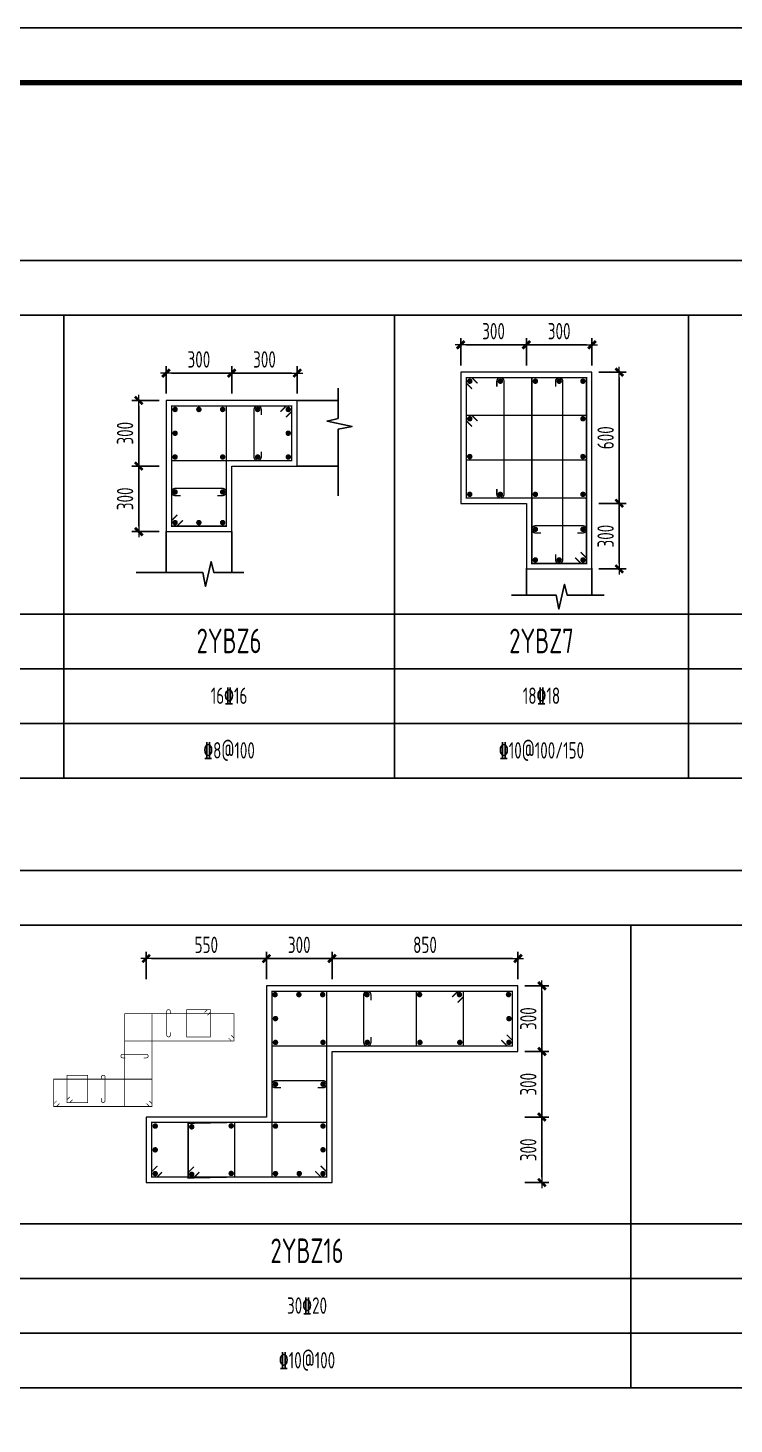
# Model space of a CAD drawing. Extents: x 292423 to 376523, y 106557 to 361882.
# Drawn here: x 348001 to 360918, y 271032 to 296574 of the extents above; entities that cross this region are included whole.
import ezdxf
from ezdxf.enums import TextEntityAlignment as Align

# ---------------------------------------------------------------- set-up
doc = ezdxf.new("R2010")
doc.units = 0
doc.header["$LTSCALE"] = 1000
doc.layers.get('0').update_dxf_attribs({"linetype": 'CONTINUOUS'})
doc.layers.get('Defpoints').update_dxf_attribs({"linetype": 'CONTINUOUS'})
for name, color, linetype in [('1508', 2, 'CONTINUOUS'), ('TAB', 7, 'CONTINUOUS'), ('THIN', 7, 'CONTINUOUS'), ('tk', 7, 'CONTINUOUS')]:
    doc.layers.add(name, color=color, linetype=linetype)
for name, color, linetype, lineweight in [('REIN', 6, 'CONTINUOUS', 18), ('Z-柱大样外框', 7, 'ByLayer', 18), ('Z-详图标注', 3, 'CONTINUOUS', 18)]:
    doc.layers.add(name, color=color, linetype=linetype, lineweight=lineweight)
doc.styles.get("Standard").update_dxf_attribs({"font": 'tssdeng.shx', "width": 0.7, "bigfont": 'tssdchn.shx'})
doc.styles.add('TCCAD_Dimension', font='Tssdeng.shx', dxfattribs={"width": 0.7, "bigfont": 'tssdchn.shx'})
doc.dimstyles.new('TCCAD_25_100', dxfattribs={"dimtxt": 300, "dimasz": 100, "dimexe": 125, "dimexo": 125, "dimgap": 100, "dimtad": 1, "dimdec": 0, "dimlfac": 0.25, "dimzin": 0, "dimdsep": 46, "dimtxsty": 'TCCAD_Dimension', "dimblk": '_TCDBK25_100', "dimcen": 0, "dimclrt": 7, "dimadec": 0, "dimazin": 0, "dimtfac": 1, "dimtdec": 0, "dimtix": 1, "dimtmove": 2, "dimatfit": 3, "dimfxl": 1, "dimtolj": 1, "dimtzin": 0, "dimarcsym": 0})

# ---------------------------------------------------------------- blocks, each defined once
blk = doc.blocks.new('_TCDBK25_100')
blk.add_line((-1, 0), (1, 0))
at = {"const_width": 0.5}
blk.add_lwpolyline([(-0.7, -0.7), (0.7, 0.7)], dxfattribs=at)
blk = doc.blocks.new('*D391')
at = {"layer": 'Defpoints', "color": 0}
for p in [(351728, 290259), (351728, 289759), (352928, 289759)]:
    blk.add_point(p, dxfattribs=at)
at = {"layer": 'Z-详图标注', "color": 0, "lineweight": -2}
for p, q in [((351728, 289884), (351728, 290384)), ((352828, 290259), (351828, 290259)), ((352928, 289884), (352928, 290384))]:
    blk.add_line(p, q, dxfattribs=at)
at = {"layer": 'Z-详图标注', "color": 0, "lineweight": -2, "xscale": 100, "yscale": 100, "zscale": 100, "rotation": 180}
blk.add_blockref('_TCDBK25_100', (351728, 290259), dxfattribs=at)
at = {"layer": 'Z-详图标注', "color": 0, "lineweight": -2, "xscale": 100, "yscale": 100, "zscale": 100}
blk.add_blockref('_TCDBK25_100', (352928, 290259), dxfattribs=at)
at = {"layer": 'Z-详图标注', "color": 7, "insert": (352328, 290509), "char_height": 300, "attachment_point": 5, "style": 'TCCAD_Dimension'}
blk.add_mtext('\\A1;300', dxfattribs=at)
blk = doc.blocks.new('*D392')
at = {"layer": 'Defpoints', "color": 0}
for p in [(350528, 290259), (350528, 289759), (351728, 289759)]:
    blk.add_point(p, dxfattribs=at)
at = {"layer": 'Z-详图标注', "color": 0, "lineweight": -2}
for p, q in [((350528, 289884), (350528, 290384)), ((351628, 290259), (350628, 290259)), ((351728, 289884), (351728, 290384))]:
    blk.add_line(p, q, dxfattribs=at)
at = {"layer": 'Z-详图标注', "color": 0, "lineweight": -2, "xscale": 100, "yscale": 100, "zscale": 100, "rotation": 180}
blk.add_blockref('_TCDBK25_100', (350528, 290259), dxfattribs=at)
at = {"layer": 'Z-详图标注', "color": 0, "lineweight": -2, "xscale": 100, "yscale": 100, "zscale": 100}
blk.add_blockref('_TCDBK25_100', (351728, 290259), dxfattribs=at)
at = {"layer": 'Z-详图标注', "color": 7, "insert": (351128, 290509), "char_height": 300, "attachment_point": 5, "style": 'TCCAD_Dimension'}
blk.add_mtext('\\A1;300', dxfattribs=at)
blk = doc.blocks.new('*D393')
at = {"layer": 'Defpoints', "color": 0}
for p in [(350528, 289759), (350028, 288559), (350528, 288559)]:
    blk.add_point(p, dxfattribs=at)
at = {"layer": 'Z-详图标注', "color": 0, "lineweight": -2}
for p, q in [((350403, 289759), (349903, 289759)), ((350028, 289659), (350028, 288659)), ((350403, 288559), (349903, 288559))]:
    blk.add_line(p, q, dxfattribs=at)
at = {"layer": 'Z-详图标注', "color": 0, "lineweight": -2, "xscale": 100, "yscale": 100, "zscale": 100}
for p, rotation in [((350028, 289759), 90), ((350028, 288559), 270)]:
    blk.add_blockref('_TCDBK25_100', p, dxfattribs=dict(at, rotation=rotation))
at = {"layer": 'Z-详图标注', "color": 7, "insert": (349778, 289159), "char_height": 300, "attachment_point": 5, "rotation": 90, "style": 'TCCAD_Dimension'}
blk.add_mtext('\\A1;300', dxfattribs=at)
blk = doc.blocks.new('*D394')
at = {"layer": 'Defpoints', "color": 0}
for p in [(350528, 288559), (350028, 287359), (350528, 287359)]:
    blk.add_point(p, dxfattribs=at)
at = {"layer": 'Z-详图标注', "color": 0, "lineweight": -2}
for p, q in [((350403, 288559), (349903, 288559)), ((350028, 288459), (350028, 287459)), ((350403, 287359), (349903, 287359))]:
    blk.add_line(p, q, dxfattribs=at)
at = {"layer": 'Z-详图标注', "color": 0, "lineweight": -2, "xscale": 100, "yscale": 100, "zscale": 100}
for p, rotation in [((350028, 288559), 90), ((350028, 287359), 270)]:
    blk.add_blockref('_TCDBK25_100', p, dxfattribs=dict(at, rotation=rotation))
at = {"layer": 'Z-详图标注', "color": 7, "insert": (349778, 287959), "char_height": 300, "attachment_point": 5, "rotation": 90, "style": 'TCCAD_Dimension'}
blk.add_mtext('\\A1;300', dxfattribs=at)
blk = doc.blocks.new('*D415')
at = {"layer": 'Defpoints', "color": 0}
for p in [(356964, 279049), (356964, 277849), (357403, 277849)]:
    blk.add_point(p, dxfattribs=at)
at = {"layer": 'Z-详图标注', "color": 0, "lineweight": -2}
for p, q in [((357089, 279049), (357528, 279049)), ((357403, 278949), (357403, 277949)), ((357089, 277849), (357528, 277849))]:
    blk.add_line(p, q, dxfattribs=at)
at = {"layer": 'Z-详图标注', "color": 0, "lineweight": -2, "xscale": 100, "yscale": 100, "zscale": 100}
for p, rotation in [((357403, 279049), 90), ((357403, 277849), 270)]:
    blk.add_blockref('_TCDBK25_100', p, dxfattribs=dict(at, rotation=rotation))
at = {"layer": 'Z-详图标注', "color": 7, "insert": (357153, 278449), "char_height": 300, "attachment_point": 5, "rotation": 90, "style": 'TCCAD_Dimension'}
blk.add_mtext('\\A1;300', dxfattribs=at)
blk = doc.blocks.new('*D416')
at = {"layer": 'Defpoints', "color": 0}
for p in [(356964, 277849), (356964, 276649), (357403, 276649)]:
    blk.add_point(p, dxfattribs=at)
at = {"layer": 'Z-详图标注', "color": 0, "lineweight": -2}
for p, q in [((357089, 277849), (357528, 277849)), ((357403, 277749), (357403, 276749)), ((357089, 276649), (357528, 276649))]:
    blk.add_line(p, q, dxfattribs=at)
at = {"layer": 'Z-详图标注', "color": 0, "lineweight": -2, "xscale": 100, "yscale": 100, "zscale": 100}
for p, rotation in [((357403, 277849), 90), ((357403, 276649), 270)]:
    blk.add_blockref('_TCDBK25_100', p, dxfattribs=dict(at, rotation=rotation))
at = {"layer": 'Z-详图标注', "color": 7, "insert": (357153, 277249), "char_height": 300, "attachment_point": 5, "rotation": 90, "style": 'TCCAD_Dimension'}
blk.add_mtext('\\A1;300', dxfattribs=at)
blk = doc.blocks.new('*D417')
at = {"layer": 'Defpoints', "color": 0}
for p in [(356964, 276649), (356964, 275449), (357403, 275449)]:
    blk.add_point(p, dxfattribs=at)
at = {"layer": 'Z-详图标注', "color": 0, "lineweight": -2}
for p, q in [((357089, 276649), (357528, 276649)), ((357403, 276549), (357403, 275549)), ((357089, 275449), (357528, 275449))]:
    blk.add_line(p, q, dxfattribs=at)
at = {"layer": 'Z-详图标注', "color": 0, "lineweight": -2, "xscale": 100, "yscale": 100, "zscale": 100}
for p, rotation in [((357403, 276649), 90), ((357403, 275449), 270)]:
    blk.add_blockref('_TCDBK25_100', p, dxfattribs=dict(at, rotation=rotation))
at = {"layer": 'Z-详图标注', "color": 7, "insert": (357153, 276049), "char_height": 300, "attachment_point": 5, "rotation": 90, "style": 'TCCAD_Dimension'}
blk.add_mtext('\\A1;300', dxfattribs=at)
blk = doc.blocks.new('*D418')
at = {"layer": 'Defpoints', "color": 0}
for p in [(353564, 279549), (353564, 279049), (356964, 279049)]:
    blk.add_point(p, dxfattribs=at)
at = {"layer": 'Z-详图标注', "color": 0, "lineweight": -2}
for p, q in [((353564, 279174), (353564, 279674)), ((356864, 279549), (353664, 279549)), ((356964, 279174), (356964, 279674))]:
    blk.add_line(p, q, dxfattribs=at)
at = {"layer": 'Z-详图标注', "color": 0, "lineweight": -2, "xscale": 100, "yscale": 100, "zscale": 100, "rotation": 180}
blk.add_blockref('_TCDBK25_100', (353564, 279549), dxfattribs=at)
at = {"layer": 'Z-详图标注', "color": 0, "lineweight": -2, "xscale": 100, "yscale": 100, "zscale": 100}
blk.add_blockref('_TCDBK25_100', (356964, 279549), dxfattribs=at)
at = {"layer": 'Z-详图标注', "color": 7, "insert": (355264, 279799), "char_height": 300, "attachment_point": 5, "style": 'TCCAD_Dimension'}
blk.add_mtext('\\A1;850', dxfattribs=at)
blk = doc.blocks.new('*D419')
at = {"layer": 'Defpoints', "color": 0}
for p in [(352364, 279549), (352364, 279049), (353564, 279049)]:
    blk.add_point(p, dxfattribs=at)
at = {"layer": 'Z-详图标注', "color": 0, "lineweight": -2}
for p, q in [((352364, 279174), (352364, 279674)), ((353464, 279549), (352464, 279549)), ((353564, 279174), (353564, 279674))]:
    blk.add_line(p, q, dxfattribs=at)
at = {"layer": 'Z-详图标注', "color": 0, "lineweight": -2, "xscale": 100, "yscale": 100, "zscale": 100, "rotation": 180}
blk.add_blockref('_TCDBK25_100', (352364, 279549), dxfattribs=at)
at = {"layer": 'Z-详图标注', "color": 0, "lineweight": -2, "xscale": 100, "yscale": 100, "zscale": 100}
blk.add_blockref('_TCDBK25_100', (353564, 279549), dxfattribs=at)
at = {"layer": 'Z-详图标注', "color": 7, "insert": (352964, 279799), "char_height": 300, "attachment_point": 5, "style": 'TCCAD_Dimension'}
blk.add_mtext('\\A1;300', dxfattribs=at)
blk = doc.blocks.new('*D420')
at = {"layer": 'Defpoints', "color": 0}
for p in [(350164, 279549), (350164, 279049), (352364, 279049)]:
    blk.add_point(p, dxfattribs=at)
at = {"layer": 'Z-详图标注', "color": 0, "lineweight": -2}
for p, q in [((350164, 279174), (350164, 279674)), ((352264, 279549), (350264, 279549)), ((352364, 279174), (352364, 279674))]:
    blk.add_line(p, q, dxfattribs=at)
at = {"layer": 'Z-详图标注', "color": 0, "lineweight": -2, "xscale": 100, "yscale": 100, "zscale": 100, "rotation": 180}
blk.add_blockref('_TCDBK25_100', (350164, 279549), dxfattribs=at)
at = {"layer": 'Z-详图标注', "color": 0, "lineweight": -2, "xscale": 100, "yscale": 100, "zscale": 100}
blk.add_blockref('_TCDBK25_100', (352364, 279549), dxfattribs=at)
at = {"layer": 'Z-详图标注', "color": 7, "insert": (351264, 279799), "char_height": 300, "attachment_point": 5, "style": 'TCCAD_Dimension'}
blk.add_mtext('\\A1;550', dxfattribs=at)
blk = doc.blocks.new('*D587')
at = {"layer": 'Defpoints', "color": 0}
for p in [(358318, 287876), (358818, 287876), (358318, 286676)]:
    blk.add_point(p, dxfattribs=at)
at = {"layer": 'Z-详图标注', "color": 0, "lineweight": -2}
for p, q in [((358443, 287876), (358943, 287876)), ((358818, 286776), (358818, 287776)), ((358443, 286676), (358943, 286676))]:
    blk.add_line(p, q, dxfattribs=at)
at = {"layer": 'Z-详图标注', "color": 0, "lineweight": -2, "xscale": 100, "yscale": 100, "zscale": 100}
for p, rotation in [((358818, 287876), 90), ((358818, 286676), 270)]:
    blk.add_blockref('_TCDBK25_100', p, dxfattribs=dict(at, rotation=rotation))
at = {"layer": 'Z-详图标注', "color": 7, "insert": (358568, 287276), "char_height": 300, "attachment_point": 5, "rotation": 90, "style": 'TCCAD_Dimension'}
blk.add_mtext('\\A1;300', dxfattribs=at)
blk = doc.blocks.new('*D588')
at = {"layer": 'Defpoints', "color": 0}
for p in [(358318, 290276), (358818, 290276), (358318, 287876)]:
    blk.add_point(p, dxfattribs=at)
at = {"layer": 'Z-详图标注', "color": 0, "lineweight": -2}
for p, q in [((358443, 290276), (358943, 290276)), ((358818, 287976), (358818, 290176)), ((358443, 287876), (358943, 287876))]:
    blk.add_line(p, q, dxfattribs=at)
at = {"layer": 'Z-详图标注', "color": 0, "lineweight": -2, "xscale": 100, "yscale": 100, "zscale": 100}
for p, rotation in [((358818, 290276), 90), ((358818, 287876), 270)]:
    blk.add_blockref('_TCDBK25_100', p, dxfattribs=dict(at, rotation=rotation))
at = {"layer": 'Z-详图标注', "color": 7, "insert": (358568, 289076), "char_height": 300, "attachment_point": 5, "rotation": 90, "style": 'TCCAD_Dimension'}
blk.add_mtext('\\A1;600', dxfattribs=at)
blk = doc.blocks.new('*D589')
at = {"layer": 'Defpoints', "color": 0}
for p in [(357118, 290776), (357118, 290276), (358318, 290276)]:
    blk.add_point(p, dxfattribs=at)
at = {"layer": 'Z-详图标注', "color": 0, "lineweight": -2}
for p, q in [((357118, 290401), (357118, 290901)), ((358218, 290776), (357218, 290776)), ((358318, 290401), (358318, 290901))]:
    blk.add_line(p, q, dxfattribs=at)
at = {"layer": 'Z-详图标注', "color": 0, "lineweight": -2, "xscale": 100, "yscale": 100, "zscale": 100}
for p, rotation in [((357118, 290776), 179.9999994430461), ((358318, 290776), 359.9999994430461)]:
    blk.add_blockref('_TCDBK25_100', p, dxfattribs=dict(at, rotation=rotation))
at = {"layer": 'Z-详图标注', "color": 7, "insert": (357718, 291026), "char_height": 300, "attachment_point": 5, "rotation": 360, "style": 'TCCAD_Dimension'}
blk.add_mtext('\\A1;300', dxfattribs=at)
blk = doc.blocks.new('*D590')
at = {"layer": 'Defpoints', "color": 0}
for p in [(355918, 290776), (355918, 290276), (357118, 290276)]:
    blk.add_point(p, dxfattribs=at)
at = {"layer": 'Z-详图标注', "color": 0, "lineweight": -2}
for p, q in [((355918, 290401), (355918, 290901)), ((357018, 290776), (356018, 290776)), ((357118, 290401), (357118, 290901))]:
    blk.add_line(p, q, dxfattribs=at)
at = {"layer": 'Z-详图标注', "color": 0, "lineweight": -2, "xscale": 100, "yscale": 100, "zscale": 100}
for p, rotation in [((355918, 290776), 179.9999994430461), ((357118, 290776), 359.9999994430461)]:
    blk.add_blockref('_TCDBK25_100', p, dxfattribs=dict(at, rotation=rotation))
at = {"layer": 'Z-详图标注', "color": 7, "insert": (356518, 291026), "char_height": 300, "attachment_point": 5, "rotation": 360, "style": 'TCCAD_Dimension'}
blk.add_mtext('\\A1;300', dxfattribs=at)
blk = doc.blocks.new('A1tk')
at = {"layer": 'tk', "color": 5}
blk.add_lwpolyline([(0, 0), (0, 59400), (84100, 59400), (84100, 0)], close=True, dxfattribs=at)
at = {"layer": 'tk', "const_width": 100}
blk.add_lwpolyline([(2500, 1000), (83100, 1000), (83100, 58400), (2500, 58400)], close=True, dxfattribs=at)

msp = doc.modelspace()

# ---------------------------------------------------------------- linework, layer by layer
at = {"layer": 'REIN', "color": 210}
for points, const_width in [([(356124.2, 289969.7), (356018.1, 290075.8), (356018.1, 290175.8), (358218.1, 290175.8), (358218.1, 287975.8), (356018.1, 287975.8), (356018.1, 290175.8), (356118.1, 290175.8), (356224.2, 290069.7)], 25), ([(358112, 286981.9), (358218.1, 286875.8), (358218.1, 286775.8), (357218.1, 286775.8), (357218.1, 290175.8), (358218.1, 290175.8), (358218.1, 286775.8), (358118.1, 286775.8), (358012, 286881.9)], 25), ([(350834, 287564.8), (350728, 287458.7), (350628, 287458.7), (350628, 289658.7), (351628, 289658.7), (351628, 287458.7), (350628, 287458.7), (350628, 287558.7), (350734, 287664.8)], 25), ([(352621.9, 289552.7), (352728, 289658.7), (352828, 289658.7), (352828, 288658.7), (350628, 288658.7), (350628, 289658.7), (352828, 289658.7), (352828, 289558.7), (352721.9, 289452.7)], 25), ([(356758, 278155.4), (356864.1, 278049.3), (356864.1, 277949.3), (352464.1, 277949.3), (352464.1, 278949.3), (356864.1, 278949.3), (356864.1, 277949.3), (356764.1, 277949.3), (356658, 278055.4)], 25), ([(353358, 275755.4), (353464.1, 275649.3), (353464.1, 275549.3), (352464.1, 275549.3), (352464.1, 278949.3), (353464.1, 278949.3), (353464.1, 275549.3), (353364.1, 275549.3), (353258, 275655.4)], 25), ([(351720.1, 278144.6), (351773.2, 278091.6), (351773.2, 278041.6), (349773.2, 278041.6), (349773.2, 278541.6), (351773.2, 278541.6), (351773.2, 278041.6), (351723.2, 278041.6), (351670.1, 278094.6)], 12.5), ([(350220.1, 276944.6), (350273.2, 276891.6), (350273.2, 276841.6), (349773.2, 276841.6), (349773.2, 278541.6), (350273.2, 278541.6), (350273.2, 276841.6), (350223.2, 276841.6), (350170.1, 276894.6)], 12.5), ([(348576.2, 276894.6), (348523.2, 276841.6), (348473.2, 276841.6), (348473.2, 277341.6), (350273.2, 277341.6), (350273.2, 276841.6), (348473.2, 276841.6), (348473.2, 276891.6), (348526.2, 276944.6)], 12.5), ([(350454.1, 275640.9), (350364.1, 275549.3), (350264.1, 275549.3), (350264.1, 276549.3), (353464.1, 276549.3), (353464.1, 275549.3), (350264.1, 275549.3), (350264.1, 275649.3), (350370.1, 275755.4)], 25)]:
    msp.add_lwpolyline(points, dxfattribs=dict(at, const_width=const_width))
at = {"layer": 'REIN', "color": 6, "const_width": 50}
for points in [[(356058.1, 290110.8, 1), (356108.1, 290110.8, 1)], [(356618.1, 290110.8, 1), (356668.1, 290110.8, 1)], [(357258.1, 290110.8, 1), (357308.1, 290110.8, 1)], [(357693.1, 290110.8, 1), (357743.1, 290110.8, 1)], [(358128.1, 290110.8, 1), (358178.1, 290110.8, 1)], [(350668, 289593.7, 1), (350718, 289593.7, 1)], [(351103, 289593.7, 1), (351153, 289593.7, 1)], [(351538, 289593.7, 1), (351588, 289593.7, 1)], [(352178, 289593.7, 1), (352228, 289593.7, 1)], [(352738, 289593.7, 1), (352788, 289593.7, 1)], [(356058.1, 289423.5, 1), (356108.1, 289423.5, 1)], [(358128.1, 289423.5, 1), (358178.1, 289423.5, 1)], [(350668, 289158.7, 1), (350718, 289158.7, 1)], [(352738, 289158.7, 1), (352788, 289158.7, 1)], [(350668, 288723.7, 1), (350718, 288723.7, 1)], [(351538, 288723.7, 1), (351588, 288723.7, 1)], [(352178, 288723.7, 1), (352228, 288723.7, 1)], [(352738, 288723.7, 1), (352788, 288723.7, 1)], [(356058.1, 288732.1, 1), (356108.1, 288732.1, 1)], [(358128.1, 288732.1, 1), (358178.1, 288732.1, 1)], [(350668, 288083.7, 1), (350718, 288083.7, 1)], [(351538, 288083.7, 1), (351588, 288083.7, 1)], [(356058.1, 288040.8, 1), (356108.1, 288040.8, 1)], [(356618.1, 288040.8, 1), (356668.1, 288040.8, 1)], [(357258.1, 288040.8, 1), (357308.1, 288040.8, 1)], [(358128.1, 288040.8, 1), (358178.1, 288040.8, 1)], [(350668, 287523.7, 1), (350718, 287523.7, 1)], [(351103, 287523.7, 1), (351153, 287523.7, 1)], [(351538, 287523.7, 1), (351588, 287523.7, 1)], [(357258.1, 287400.8, 1), (357308.1, 287400.8, 1)], [(358128.1, 287400.8, 1), (358178.1, 287400.8, 1)], [(357258.1, 286840.8, 1), (357308.1, 286840.8, 1)], [(357693.1, 286840.8, 1), (357743.1, 286840.8, 1)], [(358128.1, 286840.8, 1), (358178.1, 286840.8, 1)], [(352497.1, 278888.2, 1), (352547.1, 278888.2, 1)], [(352932.1, 278888.2, 1), (352982.1, 278888.2, 1)], [(353367.1, 278888.2, 1), (353417.1, 278888.2, 1)], [(354177.1, 278888.2, 1), (354227.1, 278888.2, 1)], [(355138.9, 278888.2, 1), (355188.9, 278888.2, 1)], [(355868.9, 278888.2, 1), (355918.9, 278888.2, 1)], [(356767.1, 278888.2, 1), (356817.1, 278888.2, 1)], [(352504.1, 278449.3, 1), (352554.1, 278449.3, 1)], [(356774.1, 278449.3, 1), (356824.1, 278449.3, 1)], [(352504.1, 278014.3, 1), (352554.1, 278014.3, 1)], [(353374.1, 278014.3, 1), (353424.1, 278014.3, 1)], [(354184.1, 278014.3, 1), (354234.1, 278014.3, 1)], [(355145.9, 278014.3, 1), (355195.9, 278014.3, 1)], [(355875.9, 278014.3, 1), (355925.9, 278014.3, 1)], [(356774.1, 278014.3, 1), (356824.1, 278014.3, 1)], [(352504.1, 277249.3, 1), (352554.1, 277249.3, 1)], [(353374.1, 277249.3, 1), (353424.1, 277249.3, 1)], [(350304.1, 276484.3, 1), (350354.1, 276484.3, 1)], [(350972.3, 276469.6, 1), (351022.3, 276469.6, 1)], [(351694.3, 276487.1, 1), (351744.3, 276487.1, 1)], [(352504.1, 276484.3, 1), (352554.1, 276484.3, 1)], [(353374.1, 276484.3, 1), (353424.1, 276484.3, 1)], [(350304.1, 276049.3, 1), (350354.1, 276049.3, 1)], [(353374.1, 276049.3, 1), (353424.1, 276049.3, 1)], [(350304.1, 275614.3, 1), (350354.1, 275614.3, 1)], [(350972.3, 275599.6, 1), (351022.3, 275599.6, 1)], [(351694.3, 275617.1, 1), (351744.3, 275617.1, 1)], [(352504.1, 275614.3, 1), (352554.1, 275614.3, 1)], [(352939.1, 275614.3, 1), (352989.1, 275614.3, 1)], [(353374.1, 275614.3, 1), (353424.1, 275614.3, 1)]]:
    msp.add_lwpolyline(points, format="xyb", close=True, dxfattribs=at)
at = {"layer": 'REIN', "color": 6}
for points, const_width in [([(356578.1, 290010.8), (356578.1, 290110.8, -1), (356708.1, 290110.8), (356708.1, 288040.8, -1), (356578.1, 288040.8), (356578.1, 288140.8)], 25), ([(357653.1, 290010.8), (357653.1, 290110.8, -1), (357783.1, 290110.8), (357783.1, 286840.8, -1), (357653.1, 286840.8), (357653.1, 286940.8)], 25), ([(352268, 288823.7), (352268, 288723.7, -1), (352138, 288723.7), (352138, 289593.7, -1), (352268, 289593.7), (352268, 289493.7)], 25), ([(350793, 288018.7), (350693, 288018.7, -1), (350693, 288148.7), (351563, 288148.7, -1), (351563, 288018.7), (351463, 288018.7)], 25), ([(357383.1, 287335.8), (357283.1, 287335.8, -1), (357283.1, 287465.8), (358153.1, 287465.8, -1), (358153.1, 287335.8), (358053.1, 287335.8)], 25), ([(354274.1, 278114.3), (354274.1, 278014.3, -1), (354144.1, 278014.3), (354144.1, 278884.3, -1), (354274.1, 278884.3), (354274.1, 278784.3)], 25), ([(350605.7, 278196.6), (350605.7, 278146.6, -1), (350540.7, 278146.6), (350540.7, 278581.6, -1), (350605.7, 278581.6), (350605.7, 278531.6)], 12.5), ([(349783.2, 277731.6), (349733.2, 277731.6, -1), (349733.2, 277796.6), (350168.2, 277796.6, -1), (350168.2, 277731.6), (350118.2, 277731.6)], 12.5), ([(349345.7, 277331.6), (349345.7, 277381.6, -1), (349410.7, 277381.6), (349410.7, 276946.6, -1), (349345.7, 276946.6), (349345.7, 276996.6)], 12.5), ([(352629.1, 277184.3), (352529.1, 277184.3, -1), (352529.1, 277314.3), (353399.1, 277314.3, -1), (353399.1, 277184.3), (353299.1, 277184.3)], 25)]:
    msp.add_lwpolyline(points, format="xyb", dxfattribs=dict(at, const_width=const_width))
for points, const_width in [([(356124.2, 289282.4), (356018.1, 289388.5), (356018.1, 289488.5), (358218.1, 289488.5), (358218.1, 288667.1), (356018.1, 288667.1), (356018.1, 289488.5), (356118.1, 289488.5), (356224.2, 289382.4)], 25), ([(355759.8, 278843.2), (355865.9, 278949.3), (355965.9, 278949.3), (355965.9, 277949.3), (355105.9, 277949.3), (355105.9, 278949.3), (355965.9, 278949.3), (355965.9, 278849.3), (355859.8, 278743.2)], 25), ([(351232.6, 278561), (351285.7, 278614.1), (351335.7, 278614.1), (351335.7, 278114.1), (350905.7, 278114.1), (350905.7, 278614.1), (351335.7, 278614.1), (351335.7, 278564.1), (351282.6, 278511)], 12.5), ([(348818.7, 276967.1), (348765.7, 276914.1), (348715.7, 276914.1), (348715.7, 277414.1), (349095.7, 277414.1), (349095.7, 276914.1), (348715.7, 276914.1), (348715.7, 276964.1), (348768.7, 277017.1)], 12.5), ([(351138.3, 275640.7), (351032.3, 275534.6), (350932.3, 275534.6), (350932.3, 276534.6), (351784.3, 276552.1), (351784.3, 275552.1), (350932.3, 275534.6), (350932.3, 275634.6), (351038.3, 275740.7)], 25)]:
    msp.add_lwpolyline(points, dxfattribs=dict(at, const_width=const_width))
at = {"layer": 'TAB'}
for p, q in [((348655.5, 291317.8), (348655.5, 282851.2)), ((354704.8, 291317.8), (354704.8, 282851.2)), ((360084.7, 291317.8), (360084.7, 282851.2)), ((297191.9, 285851.2), (368099.1, 285851.2)), ((297191.9, 284851.2), (368099.1, 284851.2)), ((297191.9, 283851.2), (368099.1, 283851.2)), ((297191.9, 282851.2), (368099.1, 282851.2)), ((359029.1, 280160.2), (359029.1, 271693.5)), ((297191.9, 274693.5), (368105.7, 274693.5)), ((297191.9, 273693.5), (368105.7, 273693.5)), ((297191.9, 272693.5), (368105.7, 272693.5)), ((297191.9, 271693.5), (368105.7, 271693.5))]:
    msp.add_line(p, q, dxfattribs=at)
for points in [[(368099.1, 291317.8), (295391.9, 291317.8), (295391.9, 292317.8), (368099.1, 292317.8)], [(368105.7, 280160.2), (295391.9, 280160.2), (295391.9, 281160.2), (368105.7, 281160.2), (368105.7, 271693.5)]]:
    msp.add_lwpolyline(points, dxfattribs=at)
at = {"layer": 'THIN'}
for p, q in [((352928, 289758.7), (353674.6, 289758.7)), ((352928, 288558.7), (353674.6, 288558.7)), ((350528, 287358.7), (350528, 286612.1)), ((351728, 287358.7), (351728, 286612.1)), ((357118.1, 286690.2), (357118.1, 286197.2)), ((358318.1, 286690.2), (358318.1, 286197.2))]:
    msp.add_line(p, q, dxfattribs=at)
for points in [[(353674.6, 288012.5), (353674.6, 289230.8), (353931.1, 289280.8), (353474.6, 289380.8), (353674.6, 289430.8), (353674.6, 289980.8)], [(349981.8, 286612.1), (351200, 286612.1), (351250, 286355.6), (351350, 286812.1), (351400, 286612.1), (351950, 286612.1)], [(356843.3, 286197.2), (357662.8, 286197.2), (357712.8, 285940.7), (357812.8, 286397.2), (357862.8, 286197.2), (358540.2, 286197.2)]]:
    msp.add_lwpolyline(points, dxfattribs=at)
at = {"layer": 'Z-柱大样外框'}
for points in [[(358318.1, 290275.8), (355918.1, 290275.8), (355918.1, 287875.8), (357118.1, 287875.8), (357118.1, 286675.8), (358318.1, 286675.8), (358318.1, 290275.8)], [(350528, 289758.7), (350528, 287358.7), (351728, 287358.7), (351728, 288558.7), (352928, 288558.7), (352928, 289758.7), (350528, 289758.7)], [(350164.1, 276649.3), (350164.1, 275449.3), (353564.1, 275449.3), (353564.1, 277849.3), (356964.1, 277849.3), (356964.1, 279049.3), (352364.1, 279049.3), (352364.1, 276649.3), (350164.1, 276649.3)]]:
    msp.add_lwpolyline(points, close=True, dxfattribs=at)

# ---------------------------------------------------------------- block references
at = {"layer": '1508'}
msp.add_blockref('A1tk', (292422.6, 237173.9), dxfattribs=at)

# ---------------------------------------------------------------- texts
at = {"layer": 'TAB', "width": 0.7}
for s, height, p in [('2YBZ6', 450, (351680.2, 285359.8)), ('2YBZ7', 450, (357394.8, 285359.8)), ('16%%13216', 300, (351680.2, 284357)), ('18%%13218', 300, (357394.8, 284357)), ('%%1328@100', 300, (351680.2, 283357)), ('%%13210@100/150', 300, (357394.8, 283357)), ('2YBZ16', 450, (353106.3, 274202.2)), ('30%%13220', 300, (353106.3, 273199.3)), ('%%13210@100', 300, (353106.3, 272199.3))]:
    msp.add_text(s, height=height, dxfattribs=at).set_placement(p, align=Align.MIDDLE_CENTER)

# ---------------------------------------------------------------- dimensions: what is measured, and where the dimension line sits
at = {"layer": 'Z-详图标注'}
for base, p1, p2, angle, picture, middle in [((355918.1, 290775.8), (357118.1, 290275.8), (355918.1, 290275.8), 180, '*D590', (356518.1, 291025.8)), ((357118.1, 290775.8), (358318.1, 290275.8), (357118.1, 290275.8), 180, '*D589', (357718.1, 291025.8)), ((350528, 290258.7), (351728, 289758.7), (350528, 289758.7), 180, '*D392', (351128, 290508.7)), ((351728, 290258.7), (352928, 289758.7), (351728, 289758.7), 180, '*D391', (352328, 290508.7)), ((358818.1, 290275.8), (358318.1, 287875.8), (358318.1, 290275.8), 90, '*D588', (358568.1, 289075.8)), ((350028, 288558.7), (350528, 289758.7), (350528, 288558.7), 270, '*D393', (349778, 289158.7)), ((350028, 287358.7), (350528, 288558.7), (350528, 287358.7), 270, '*D394', (349778, 287958.7)), ((358818.1, 287875.8), (358318.1, 286675.8), (358318.1, 287875.8), 90, '*D587', (358568.1, 287275.8)), ((350164.1, 279549.3), (352364.1, 279049.3), (350164.1, 279049.3), 180, '*D420', (351264.1, 279799.3)), ((352364.1, 279549.3), (353564.1, 279049.3), (352364.1, 279049.3), 180, '*D419', (352964.1, 279799.3)), ((353564.1, 279549.3), (356964.1, 279049.3), (353564.1, 279049.3), 180, '*D418', (355264.1, 279799.3)), ((357402.6, 277849.3), (356964.1, 279049.3), (356964.1, 277849.3), 270, '*D415', (357152.6, 278449.3)), ((357402.6, 276649.3), (356964.1, 277849.3), (356964.1, 276649.3), 270, '*D416', (357152.6, 277249.3)), ((357402.6, 275449.3), (356964.1, 276649.3), (356964.1, 275449.3), 270, '*D417', (357152.6, 276049.3))]:
    dim = msp.add_linear_dim(base=base, p1=p1, p2=p2, angle=angle, dimstyle='TCCAD_25_100', dxfattribs=at)
    dim.commit()
    dim.dimension.update_dxf_attribs({"geometry": picture, "text_midpoint": middle})

doc.saveas('drawing.dxf')
